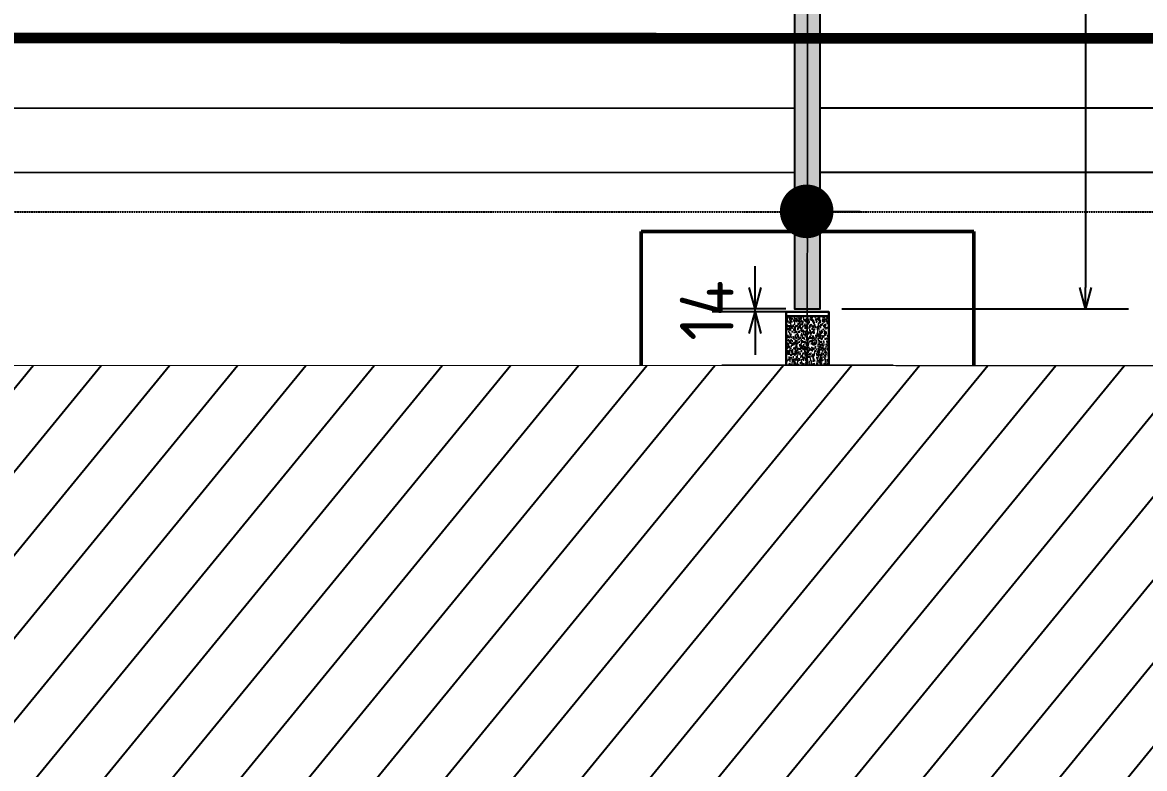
# Model space of a CAD drawing. Header units: centimetres. Extents: x -6122352 to 4157695, y -1694241 to 1947892.
# Drawn here: x 158847 to 164077, y -181181 to -177704 of the extents above; entities that cross this region are included whole.
import ezdxf
from ezdxf.xclip import XClip

# ---------------------------------------------------------------- set-up
doc = ezdxf.new("R2010")
doc.units = ezdxf.units.CM
doc.header["$MEASUREMENT"] = 0
doc.header["$XCLIPFRAME"] = 2
doc.header["$PDMODE"] = 66
doc.header["$PDSIZE"] = 100
doc.linetypes.add('DASHED2', pattern=[0.375, 0.25, -0.125])
doc.linetypes.add('XR-AR-END-SETTING OUT PLAN$0$23261-XR-AR-SI-GF$0$HIDDEN', pattern=[0.375, 0.25, -0.125])
for name, color, linetype in [('23585-XR-AR-BOUNDARY WALLS AND SETBACKS$0$setback', 7, 'XR-AR-END-SETTING OUT PLAN$0$23261-XR-AR-SI-GF$0$HIDDEN'), ('@MI-REF LAYER', 7, 'Continuous'), ('@MI-TYPE-02', 6, 'Continuous'), ('A-GLASS HATCH', 7, 'Continuous'), ('B_TH_6', 7, 'Continuous'), ('XR-AR-MID-SETTING OUT FOR MASTER$0$23585-XR-AR-MID-GROUND FLOOR$0$A-Flor-Strs', 1, 'Continuous'), ('XR-AR-MID-SETTING OUT FOR MASTER$0$23585-XR-AR-MID-GROUND FLOOR$0$GS-HATCH-FLOOR TILE', 251, 'Continuous')]:
    doc.layers.add(name, color=color, linetype=linetype)
for name, color, linetype, lineweight in [('23585-XR-AR-DAMAC PLOT LIMITS$0$1-Mid units', 41, 'Continuous', 5), ('@ Foundations', 4, 'DASHED2', 50), ('A-ANNO-TEXT', 3, 'Continuous', 25), ('XR-AR-MID-SETTING OUT FOR MASTER$0$23585-XR-AR-MID-GROUND FLOOR$0$$A-GLAZ-WNDO', 232, 'Continuous', 9), ('XR-AR-MID-SETTING OUT FOR MASTER$0$23585-XR-AR-MID-GROUND FLOOR$0$A-GLAZ-SILL', 8, 'Continuous', 5), ('XR-AR-MID-SETTING OUT FOR MASTER$0$23585-XR-AR-MID-GROUND FLOOR$0$A-GLAZ-WNDO', 232, 'Continuous', 9), ('XR-AR-MID-SETTING OUT FOR MASTER$0$23585-XR-AR-MID-GROUND FLOOR$0$A-WALL', 7, 'Continuous', 30), ('XR-AR-MID-SETTING OUT FOR MASTER$0$23585-XR-AR-MID-GROUND FLOOR$0$S-COLS', 51, 'Continuous', 40)]:
    doc.layers.add(name, color=color, linetype=linetype, lineweight=lineweight)
doc.styles.add('Schueco-BEMSTIL', font='isocpeur.ttf', dxfattribs={"width": 0.9})
doc.dimstyles.new('MI- JWC-TXT-2.5 MM', dxfattribs={"dimscale": 1.5, "dimtxt": 2.5, "dimasz": 1, "dimexe": 2, "dimexo": 1, "dimgap": 1, "dimtad": 1, "dimdec": 0, "dimdsep": 46, "dimtxsty": 'Schueco-BEMSTIL', "dimblk": 'OPEN30', "dimcen": 0, "dimdle": 2, "dimclrd": 140, "dimclre": 8, "dimclrt": 40, "dimadec": 0, "dimazin": 2, "dimtfac": 1, "dimtdec": 0, "dimtix": 1, "dimtmove": 2, "dimatfit": 3, "dimldrblk": 'OPEN', "dimfxl": 2, "dimlwd": -1, "dimlwe": -1, "dimarcsym": 0})

# ---------------------------------------------------------------- blocks, each defined once
blk = doc.blocks.new('23585-XR-AR-BOUNDARY WALLS AND SETBACKS')
at = {"layer": '23585-XR-AR-BOUNDARY WALLS AND SETBACKS$0$setback', "ltscale": 40, "const_width": 0.05}
blk.add_lwpolyline([(496671.3588816111, 2768910.086935761), (496656.9816435174, 2768923.260532122), (496652.8267570555, 2768918.72615671), (496648.7733982169, 2768914.302401632), (496644.7199982171, 2768909.878601632), (496640.6668023882, 2768905.455006183), (496636.6133982163, 2768901.031201632), (496632.5599982173, 2768896.607401631), (496628.5063484076, 2768892.183547273), (496624.3500695526, 2768887.647603805), (496638.7270828215, 2768874.473577055), (496642.8835524818, 2768879.009850921), (496646.9369508895, 2768883.433649182), (496650.9905757942, 2768887.857476362), (496655.0439508896, 2768892.281249183), (496659.0973737101, 2768896.704874088), (496663.1507508897, 2768901.128649183), (496667.20415089, 2768905.552449183), (496671.3588816111, 2768910.086935761)], dxfattribs=at)
blk = doc.blocks.new('A$C9d9485f6')
at = {"layer": 'A-ANNO-TEXT', "rotation": 312.4881850805905}
blk.add_blockref('23585-XR-AR-BOUNDARY WALLS AND SETBACKS', (-2377088.534775567, -1504219.252137818), dxfattribs=at)
blk = doc.blocks.new('23585-XR-AR-DAMAC PLOT LIMITS')
at = {"layer": '23585-XR-AR-DAMAC PLOT LIMITS$0$1-Mid units', "color": 251, "true_color": 0x636466}
for points in [[(496630.3481000001, 2768898.634099999), (496634.4014999997, 2768903.0579), (496652.0965, 2768886.8441), (496648.0428999998, 2768882.420299999)], [(496648.0428999998, 2768882.420299999), (496643.9895000001, 2768877.9965), (496626.2944999998, 2768894.2103), (496630.3481000001, 2768898.634099999)]]:
    blk.add_lwpolyline(points, close=True, dxfattribs=at)
blk = doc.blocks.new('A$Cf093b529')
at = {"layer": 'A-ANNO-TEXT'}
blk.add_blockref('23585-XR-AR-DAMAC PLOT LIMITS', (-495391.9901121984, -2768603.441896566), dxfattribs=at)
blk = doc.blocks.new('XR-AR-MID-SETTING OUT FOR MASTER$0$23585-XR-AR-MID-GROUND FLOOR$0$945-4P-1-101-GROUND FLOOR PLAN$0$XR-MIDDLE-GROUND FLOOR PLAN$0$A$C446944C1')
at = {"layer": 'XR-AR-MID-SETTING OUT FOR MASTER$0$23585-XR-AR-MID-GROUND FLOOR$0$A-GLAZ-SILL', "color": 252}
blk.add_line((-2.733431756496429e-07, -4.737777635455132e-05), (5.199999726377428, -4.737754352390766e-05), dxfattribs=at)
for points in [[(2.208076124545187, -0.02284434624016285), (2.208076124545187, -0.1242443462833762), (2.093846930889413, -0.07354434626176953), (2.208076124545187, -0.02284434624016285)], [(2.991923328721896, -0.02284434624016285), (2.991923328721896, -0.1242443462833762), (3.106152522144839, -0.07354434579610825), (2.991923328721896, -0.02284434624016285)]]:
    blk.add_lwpolyline(points, dxfattribs=at)
at = {"layer": 'XR-AR-MID-SETTING OUT FOR MASTER$0$23585-XR-AR-MID-GROUND FLOOR$0$A-GLAZ-WNDO', "color": 252}
for p, q in [((5.199999726610258, 0.2499526219908148), (-2.735760062932968e-07, 0.2499526222236454)), ((-2.735760062932968e-07, 0.2499526222236454), (-2.733431756496429e-07, -4.737777635455132e-05)), ((0.04999972670339048, 0.0999526223167777), (0.04999972647055984, 0.2499526219908148)), ((1.284999726805836, 0.2499526222236454), (1.284999726805836, 0.09995262185111642)), ((1.334999726619571, 0.09995262208394706), (1.334999726619571, 0.2499526222236454)), ((3.864999726880342, 0.0999526223167777), (3.864999726880342, 0.2499526224564761)), ((3.914999726694077, 0.2499526222236454), (3.914999726694077, 0.09995262185111642)), ((5.149999726563692, 0.09995262254960835), (5.149999726796523, 0.2499526222236454)), ((5.199999726610258, 0.2499526219908148), (5.199999726377428, -4.737754352390766e-05)), ((-2.733431756496429e-07, 0.09995262208394706), (2.599999726517126, 0.09995262185111642)), ((5.199999726610258, 0.0999526223167777), (2.599999726517126, 0.09995262185111642))]:
    blk.add_line(p, q, dxfattribs=at)
for points in [[(1.284999726805836, 0.1999526221770793), (0.04999972647055984, 0.1999526226427406)], [(3.914999726694077, 0.1999526221770793), (5.149999726796523, 0.1999526219442487)]]:
    blk.add_lwpolyline(points, dxfattribs=at)
for points in [[(1.224999726749957, 0.03995262226089835), (1.304999726824462, 0.03995262226089835), (1.304999726824462, 0.08995262207463384), (1.224999726517126, 0.08995262230746448)], [(2.51999972644262, 0.03995262226089835), (1.304999726824462, 0.03995262226089835), (1.304999726824462, 0.08995262207463384), (2.519999726675451, 0.08995262207463384)], [(2.599999726517126, 0.03995262226089835), (2.51999972644262, 0.03995262226089835), (2.519999726675451, 0.08995262207463384), (2.599999726517126, 0.08995262254029512)], [(2.599999726517126, 0.03995262226089835), (2.679999726591632, 0.03995262202806771), (2.679999726591632, 0.08995262254029512), (2.599999726517126, 0.08995262254029512)], [(2.679999726591632, 0.03995262202806771), (3.89499972644262, 0.039952622493729), (3.894999726675451, 0.08995262207463384), (2.679999726591632, 0.08995262254029512)], [(3.974999726749957, 0.039952622493729), (3.89499972644262, 0.039952622493729), (3.894999726675451, 0.08995262207463384), (3.974999726749957, 0.08995262230746448)]]:
    blk.add_lwpolyline(points, close=True, dxfattribs=at)
blk = doc.blocks.new('XR-AR-MID-SETTING OUT FOR MASTER$0$23585-XR-AR-MID-GROUND FLOOR$0$A$C08698786')
at = {"layer": 'XR-AR-MID-SETTING OUT FOR MASTER$0$23585-XR-AR-MID-GROUND FLOOR$0$S-COLS', "color": 252, "lineweight": 30}
blk.add_lwpolyline([(5900, 19472.65428233147), (5899.999999761581, 18772.65428209305), (6100, 18772.65428209305), (6099.999999761581, 19472.65428209305)], close=True, dxfattribs=at)
blk = doc.blocks.new('XR-AR-MID-SETTING OUT FOR MASTER')
h = blk.add_hatch()
h.set_pattern_fill('AR-CONC', color=8, scale=0.2, angle=90)
h.set_pattern_definition([(140, (-1262400.083953284, -115249.5658790822), (3.187817107780619, 36.4369337992008), [3.81, -41.91]), (85.00000000000001, (-1262400.083953284, -115249.5658790822), (-38.21136904780703, -7.048684284993866), [3.048, -33.528116834]), (190.4514447, (-1262399.818302584, -115246.5294776823), (-35.02355038243902, 29.38824941807066), [3.23800176, -35.61804892]), (136.1842, (-1262410.243953284, -115249.5658790822), (8.408465586545434, 54.21580817842599), [5.714999999999996, -62.86499999999997]), (186.63555761, (-1262409.543253284, -115245.0478990822), (-49.48522491954431, 47.48082681030061), [4.857004628, -53.427121632]), (81.18415117, (-1262410.243953284, -115249.5658790822), (-49.48522491710654, 47.48082681299541), [4.571993414, -50.291946384]), (111, (-1262407.703953284, -115244.4858790822), (20.45303963741753, 30.3228782538265), [3.81, -41.91]), (56.00000000000004, (-1262407.703953284, -115244.4858790822), (-36.83759322446385, 12.36040566952942), [3.048, -33.528]), (161.451445, (-1262405.999533304, -115241.9589725622), (-16.38455377718105, 42.68328385574323), [3.23800176, -35.61798752]), (127.5, (-1262400.083953284, -115249.5658790822), (-16.91100777463062, 0.6177206501183644), [0, -33.1216, 0, -34.036, 0, -33.655]), (97.49999999999996, (-1262400.083953284, -115249.5658790822), (-20.0361149636239, 13.36393250206115), [0, -19.4056, 0, -32.3596, 0, -12.827]), (57.49999999999999, (-1262400.083953284, -115260.8942790822), (1.14574879853469, 27.11811903337428), [0, -12.69999999999999, 0, -39.62399999999997, 0, -52.57799999999997]), (47.5, (-1262400.083953284, -115265.9742790822), (-5.085298206666605, 29.62583627720361), [0, -16.51, 0, -26.3144, 0, -37.338])])
h.paths.add_polyline_path([(5999.999541923382, 19702.65428161621), (5900.000002175548, 19702.65428161621), (5900.000002175548, 19472.75295772805), (5999.999541923382, 19472.75295772805)])
h.paths.add_polyline_path([(6100.000002175548, 19702.65428161621), (5999.999541923382, 19702.65428161621), (5999.999541923382, 19472.75295772805), (6100.000002175548, 19472.75295772805)])
for points in [[(6100.000002175548, 19702.65428161621), (6100.000002175548, 19722.65428161621), (5900.000002175548, 19722.65428161621), (5900.000002175548, 19702.65428161621)], [(5900.000002175548, 19472.65428161621), (5900.000002175548, 19702.65428161621), (6100.000002175548, 19702.65428161621), (6100.000002175548, 19472.75295772808)]]:
    blk.add_lwpolyline(points)
at = {"layer": 'XR-AR-MID-SETTING OUT FOR MASTER$0$23585-XR-AR-MID-GROUND FLOOR$0$A-Flor-Strs', "color": 8}
for p, q in [((60.05534254956096, 20672.92354680672), (5940.045863168596, 20672.65234583314)), ((60.04151019822535, 20372.92400187173), (5940.031380742199, 20372.65280095958))]:
    blk.add_line(p, q, dxfattribs=at)
at = {"layer": 'XR-AR-MID-SETTING OUT FOR MASTER$0$23585-XR-AR-MID-GROUND FLOOR$0$A-WALL', "color": 8}
for points in [[(5899.999999791384, 19472.65428161621), (6099.999999731779, 19472.65428209305), (6100.001724034548, 5500.167464256287), (5900.001724511385, 5500.167624473572), (5900.00086197257, 14852.65960931778), (5500.076263397932, 14852.66031265259), (5500.0762629807, 14952.66031169891), (5900.000431150198, 14952.65961027145)], [(5600.000443965197, 19472.65428209305), (5899.999999791384, 19472.65428161621), (5899.999999850988, 19222.65428209305), (5600.000443309546, 19222.70159482956)]]:
    blk.add_lwpolyline(points, close=True, dxfattribs=at)
at = {"layer": 'XR-AR-MID-SETTING OUT FOR MASTER$0$23585-XR-AR-MID-GROUND FLOOR$0$$A-GLAZ-WNDO', "color": 8, "xscale": -1000, "yscale": 1000, "zscale": 1000}
blk.add_blockref('XR-AR-MID-SETTING OUT FOR MASTER$0$23585-XR-AR-MID-GROUND FLOOR$0$945-4P-1-101-GROUND FLOOR PLAN$0$XR-MIDDLE-GROUND FLOOR PLAN$0$A$C446944C1', (5600.000170022249, 19222.70166015625), dxfattribs=at)
at = {"layer": 'XR-AR-MID-SETTING OUT FOR MASTER$0$23585-XR-AR-MID-GROUND FLOOR$0$GS-HATCH-FLOOR TILE', "color": 8}
blk.add_blockref('XR-AR-MID-SETTING OUT FOR MASTER$0$23585-XR-AR-MID-GROUND FLOOR$0$A$C08698786', (-1.490116119384766e-07, 0), dxfattribs=at)
blk = doc.blocks.new('MID UNIT')
at = {"xscale": 0.001, "yscale": 0.001, "zscale": 0.001}
blk.add_blockref('XR-AR-MID-SETTING OUT FOR MASTER', (0, 0), dxfattribs=at)
blk = doc.blocks.new('TH_6')
blk.add_blockref('MID UNIT', (495802.3053798428, 2769163.996563952))
at = {"xscale": -1}
blk.add_blockref('MID UNIT', (495814.3053798475, 2769163.996563952), dxfattribs=at)
blk = doc.blocks.new('23585-XR-AR-MALDIVE-3$0$TH_6')
at = {"layer": 'B_TH_6', "xscale": 1.000019685734281, "yscale": 1.000019685734281, "zscale": 1.000019685734281}
blk.add_blockref('TH_6', (-9.760182827245444, -54.51303543616086), dxfattribs=at)
at = {"layer": '@ Foundations', "linetype": 'DASHED2', "ltscale": 25}
blk.add_lwpolyline([(495809.0802980727, 2769182.044500346), (495809.0802980731, 2769184.094500346), (495807.5302980728, 2769184.094500345), (495807.5302980724, 2769182.044500345)], close=True, dxfattribs=at)
blk = doc.blocks.new('_Dot')
at = {"color": 0, "linetype": 'ByBlock', "lineweight": -2}
blk.add_line((-0.5, 0), (-1, 0), dxfattribs=at)
at = {"color": 0, "linetype": 'ByBlock', "const_width": 0.5}
blk.add_lwpolyline([(-0.25, 0, 1), (0.25, 0, 1)], format="xyb", close=True, dxfattribs=at)
blk = doc.blocks.new('_Open30')
at = {"color": 0, "linetype": 'ByBlock', "lineweight": -2}
for p, q in [((-1, 0.26794919), (0, 0)), ((0, 0), (-1, -0.26794919)), ((0, 0), (-1, 0))]:
    blk.add_line(p, q, dxfattribs=at)
blk = doc.blocks.new('*D2987')
at = {"layer": '@MI-TYPE-02', "color": 140, "transparency": 16777216}
for p, q in [((162261.3351232182, -178939.6360658156), (162261.3351232182, -178839.6360658156)), ((162261.3351232182, -179053.6671322926), (162261.3351232182, -179039.6360658156)), ((162261.3351232182, -179153.6671322926), (162261.3351232182, -179253.6671322926))]:
    blk.add_line(p, q, dxfattribs=at)
at = {"layer": '@MI-TYPE-02', "color": 8, "transparency": 16777216}
for p, q in [((162405.1575399302, -179039.6360658156), (162061.3351232182, -179039.6360658156)), ((162405.6515314631, -179053.6671322926), (162061.3351232182, -179053.6671322926))]:
    blk.add_line(p, q, dxfattribs=at)
at = {"layer": 'Defpoints', "color": 0, "transparency": 16777216}
for p in [(162261.3351232182, -179039.6360658156), (162505.1575399302, -179039.6360658156), (162505.6515314631, -179053.6671322926)]:
    blk.add_point(p, dxfattribs=at)
at = {"layer": '@MI-TYPE-02', "color": 140, "transparency": 16777216, "xscale": 100, "yscale": 100, "zscale": 100}
for p, rotation in [((162261.3351232182, -179039.6360658156), 270), ((162261.3351232182, -179053.6671322926), 90)]:
    blk.add_blockref('_Open30', p, dxfattribs=dict(at, rotation=rotation))
at = {"layer": '@MI-TYPE-02', "color": 40, "transparency": 16777216, "insert": (162036.3351232181, -179046.6515990541), "char_height": 250, "attachment_point": 5, "rotation": 90, "style": 'Schueco-BEMSTIL'}
blk.add_mtext('14', dxfattribs=at)
blk = doc.blocks.new('_Open')
at = {"color": 0, "linetype": 'ByBlock', "lineweight": -2}
for p, q in [((-1, 0.1666666666666667), (0, 0)), ((-1, -0.1666666666666667), (0, 0)), ((0, 0), (-1, 0))]:
    blk.add_line(p, q, dxfattribs=at)
blk = doc.blocks.new('*D3053')
at = {"layer": '@MI-TYPE-02', "color": 8, "transparency": 16777216}
for p, q in [((6160.126305429049, -75.56078150816036), (7496.472712135153, -76.00190272788564)), ((6158.837144617708, -4262.510738978513), (7495.090621047568, -4262.951829522422))]:
    blk.add_line(p, q, dxfattribs=at)
at = {"layer": '@MI-TYPE-02', "color": 140, "transparency": 16777216}
blk.add_line((7296.439713536766, -175.935878290442), (7295.12364143849, -4162.885815981245), dxfattribs=at)
at = {"layer": 'Defpoints', "color": 0, "transparency": 16777216}
for p in [(6060.126310877184, -75.52777201350548), (6058.837150065841, -4262.477729483859), (7295.090631943835, -4262.885810533112)]:
    blk.add_point(p, dxfattribs=at)
at = {"layer": '@MI-TYPE-02', "color": 140, "transparency": 16777216, "xscale": 100, "yscale": 100, "zscale": 100}
for p, rotation in [((7296.472723031421, -75.93588373857587), 89.98108695238069), ((7295.090631943835, -4262.885810533112), 269.9810869523807)]:
    blk.add_blockref('_Open30', p, dxfattribs=dict(at, rotation=rotation))
at = {"layer": '@MI-TYPE-02', "color": 40, "transparency": 16777216, "insert": (7070.781689745928, -2169.336575772871), "char_height": 250, "attachment_point": 5, "rotation": 89.98108695238068, "style": 'Schueco-BEMSTIL'}
blk.add_mtext('4187', dxfattribs=at)
blk = doc.blocks.new('G8-partition walls')
at = {"layer": 'A-GLASS HATCH'}
h = blk.add_hatch(color=6, dxfattribs=at)
h.dxf.hatch_style = 1
h.paths.add_polyline_path([(5940.126316568436, -75.49081386244507), (5938.837155757123, -4262.440771332796), (6058.83715006584, -4262.477729483857), (6060.126310877182, -75.52777201350546)])
at = {"layer": '@MI-TYPE-02', "color": 6}
blk.add_lwpolyline([(5940.126316568436, -75.49081386244507), (5938.837155757123, -4262.440771332796), (6058.83715006584, -4262.477729483857), (6060.126310877182, -75.52777201350546)], close=True, dxfattribs=at)
at = {"layer": '@MI-TYPE-02'}
dim = blk.add_linear_dim(base=(7295.090631943835, -4262.885810533112), p1=(6060.126310877182, -75.52777201350546), p2=(6058.83715006584, -4262.477729483857), angle=269.9810869523807, dimstyle='MI- JWC-TXT-2.5 MM', dxfattribs=at)
dim.commit()
dim.dimension.update_dxf_attribs({"geometry": '*D3053', "text_midpoint": (7070.781689745928, -2169.336575772871)})

msp = doc.modelspace()

# ---------------------------------------------------------------- block references
at = {"layer": '@MI-REF LAYER', "xscale": 1000, "yscale": 1000, "zscale": 1000}
msp.add_blockref('A$C9d9485f6', (-23958.95045533385, 48155.57226163784), dxfattribs=at)
at = {"layer": '@MI-REF LAYER', "xscale": 1000, "yscale": 1000, "zscale": 1000, "rotation": 312.4882903633292}
msp.add_blockref('A$Cf093b529', (-891608.7329339073, 539022.7201118186), dxfattribs=at)

# ---------------------------------------------------------------- next in the draw order: block references
at = {"layer": '@MI-REF LAYER'}
ref = msp.add_blockref('23585-XR-AR-MALDIVE-3$0$TH_6', (-496138576.6226714, -2769274498.800779), dxfattribs=dict(at, xscale=1000, yscale=1000, zscale=1000, rotation=359.9898040391973))
XClip(ref).set_block_clipping_path([(495847.3922300867, 2769163.9971941216), (495847.39543188945, 2769187.936311596), (495838.31676110416, 2769187.8964212337), (495832.31675830134, 2769187.8963837423), (495826.3167534692, 2769187.8963462515), (495820.31703141355, 2769187.8962964136), (495814.31702637416, 2769187.896258923), (495808.3170215406, 2769187.8962214305), (495802.31687913626, 2769187.896331399), (495793.3616038712, 2769187.9364081295), (495793.3508954707, 2769163.997079878)])

# ---------------------------------------------------------------- next in the draw order: block references
at = {"layer": '@MI-REF LAYER', "extrusion": (7.325489423250022e-12, 6.924061130985729e-09, 1), "xscale": -250, "yscale": 250, "zscale": 250, "rotation": 359.8945074393388}
msp.add_blockref('_Dot', (162502.0388701952, -178584.8759691142, -22.4614576342558), dxfattribs=at)

# ---------------------------------------------------------------- next in the draw order: wipeouts: each hides what was drawn before it
at = {"color": 10}
msp.add_wipeout([(198652.9756713558, -193283.0341741783), (198655.56038286825, -179009.48125989918), (192407.0320688614, -179008.3531483149), (192405.5177468357, -179309.00614102208), (156604.56268152504, -179302.67270204728), (156604.66468535212, -179001.99820904477), (150354.3761512051, -179001.05638164657), (150352.22660348756, -193274.43890615515), (198652.96948456284, -193283.03417292034)], dxfattribs=at).dxf.layer = '@MI-REF LAYER'

# ---------------------------------------------------------------- next in the draw order: hatches: boundary and pattern name
at = {"layer": '@MI-REF LAYER', "transparency": 33554508}
h = msp.add_hatch(dxfattribs=at)
h.set_pattern_fill('ANSI31', color=256, scale=1999.999998458916, angle=186.7223562192661)
h.set_pattern_definition([(231.7223562192661, (2377468138.012326, 1503811052.832294), (196.2545353839104, -154.8681931350905), [])])
h.paths.add_polyline_path([(198652.9704295214, -193283.0341727923), (198655.5603827885, -179009.481259977), (192405.4366738899, -179009.8144404655), (192405.5177432849, -179308.9928290312), (156604.3118226964, -179302.62190096), (156604.3653194829, -179001.9981077398), (150354.376177097, -179000.8859239218), (150352.2253604671, -193274.4389058782)])

# ---------------------------------------------------------------- next in the draw order: linework, layer by layer
at = {"layer": '@MI-REF LAYER', "linetype": 'DASHED2', "extrusion": (1.726954068932882e-12, -7.460188284697714e-09, 1), "elevation": -22.45888968948228}
msp.add_lwpolyline([(156501.9613554154, -178587.3341833103), (176727.0239701044, -178587.6006231877), (177283.7351222912, -179324.4438220713)], dxfattribs=at)
at = {"layer": '@MI-REF LAYER', "const_width": 5.000000000000001}
msp.add_lwpolyline([(198652.9704295214, -193283.0341727923), (198655.5603827885, -179009.481259977), (192405.4366738899, -179009.8144404655), (192405.5177432849, -179308.9928290312), (156604.3118226964, -179302.62190096), (156604.3653194829, -179001.9981077398), (150354.376177097, -179000.8859239218), (150352.2253604671, -193274.4389058782)], close=True, dxfattribs=at)

# ---------------------------------------------------------------- next in the draw order: block references
at = {"layer": '@MI-TYPE-02', "color": 240, "true_color": 0xed1f24}
msp.add_blockref('G8-partition walls', (156506.3203870187, -174776.1768154073), dxfattribs=at)

# ---------------------------------------------------------------- next in the draw order: dimensions: what is measured, and where the dimension line sits
dim = msp.add_linear_dim(base=(162261.3351231332, -179039.6360658156), p1=(162505.651531378, -179053.6671322926), p2=(162505.1575399301, -179039.6360658156), angle=90, dimstyle='MI- JWC-TXT-2.5 MM', dxfattribs=at)
dim.commit()
dim.dimension.update_dxf_attribs({"geometry": '*D2987', "text_midpoint": (162036.3351232181, -179046.6515990541)})

doc.saveas('drawing.dxf')
